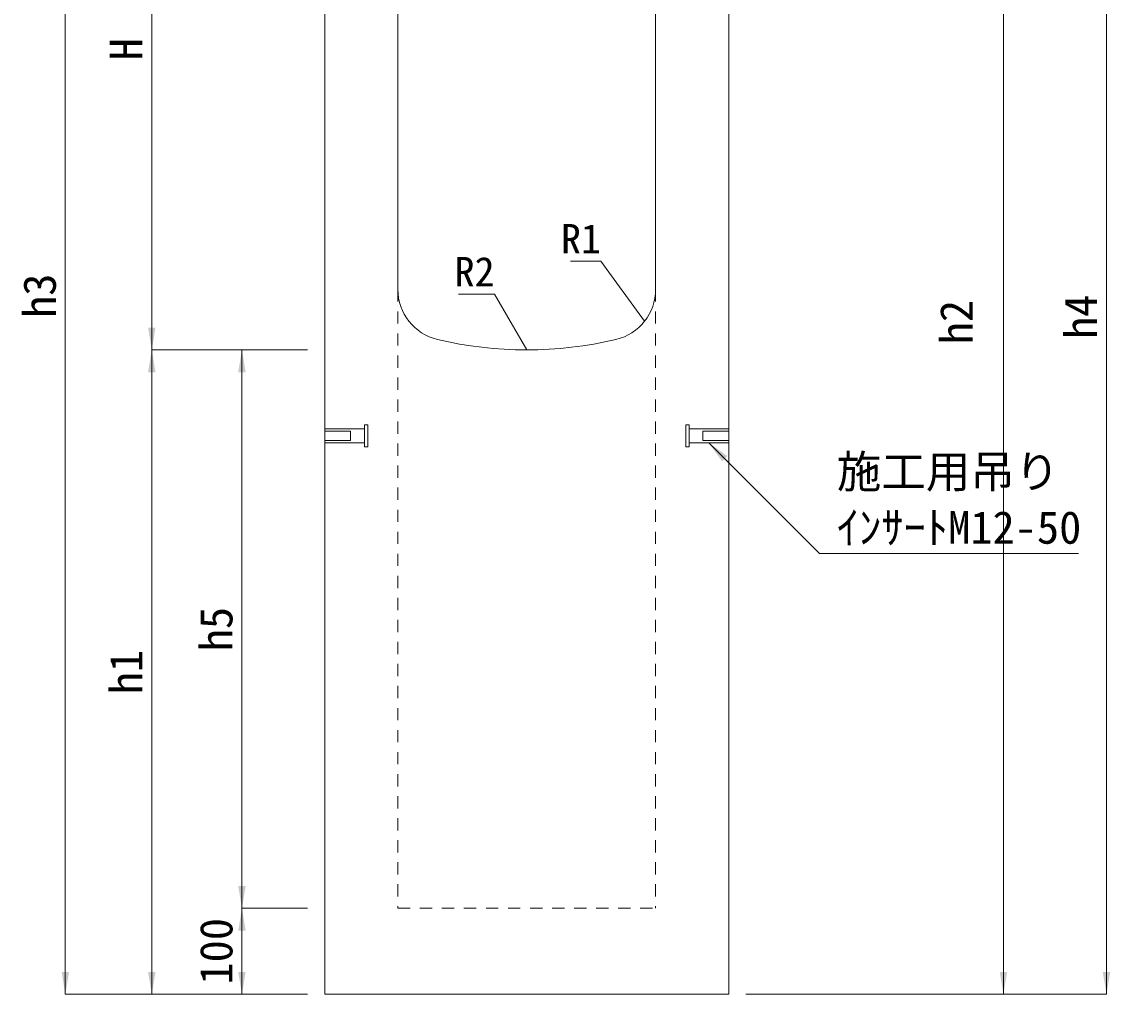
# Model space of a CAD drawing. Units: millimetres at full size; details may follow other scales. Extents: x 5964 to 125098, y -10801 to 28073.
# Drawn here: x 96412 to 97678, y 688 to 1820 of the extents above; entities that cross this region are included whole.
import ezdxf
from ezdxf.enums import TextEntityAlignment as Align

# ---------------------------------------------------------------- set-up
doc = ezdxf.new("R2010")
doc.units = ezdxf.units.MM
doc.header["$LTSCALE"] = 19
doc.linetypes.add('DASHED', pattern=[7.5, 6, -1.5])
doc.linetypes.add('USER1', pattern=[1.35, 0.75, -0.6])
for name, color, linetype, lineweight in [('0_2', 7, 'Continuous', 20), ('インサート', 3, 'USER1', 9), ('寸法線', 7, 'Continuous', 9), ('引出線', 4, 'Continuous', 13), ('本体', 2, 'Continuous', 9)]:
    doc.layers.add(name, color=color, linetype=linetype, lineweight=lineweight)
doc.styles.add('ＭＳ ゴシック', font='')
doc.styles.get('ＭＳ ゴシック').set_extended_font_data('MS Gothic')

# ---------------------------------------------------------------- blocks, each defined once
blk = doc.blocks.new('filled_arrow')
at = {"color": 0, "linetype": 'Continuous', "lineweight": -2}
blk.add_solid([(7.5, 1.25), (0, 0), (7.5, -1.25)], dxfattribs=at)

msp = doc.modelspace()

# ---------------------------------------------------------------- linework, layer by layer
at = {"layer": '0_2'}
msp.add_line((96784.47, 688.21), (97214.47, 688.21), dxfattribs=at)
at = {"layer": 'インサート', "linetype": 'DASHED'}
for p, q in [((96764.47, 1329.96), (96764.47, 1346.46)), ((96764.47, 1346.46), (96810.47, 1346.46)), ((96764.47, 1343.46), (96794.47, 1343.46)), ((96794.47, 1332.96), (96794.47, 1343.46)), ((96810.47, 1350.96), (96814.47, 1350.96)), ((96810.47, 1325.46), (96810.47, 1350.96)), ((96814.47, 1325.46), (96814.47, 1350.96)), ((97188.47, 1350.96), (97184.47, 1350.96)), ((97184.47, 1325.46), (97184.47, 1350.96)), ((97188.47, 1325.46), (97188.47, 1350.96)), ((97234.47, 1346.46), (97188.47, 1346.46)), ((97204.47, 1332.96), (97204.47, 1343.46)), ((97234.47, 1343.46), (97204.47, 1343.46)), ((97234.47, 1329.96), (97234.47, 1346.46)), ((96764.47, 1332.96), (96794.47, 1332.96)), ((97234.47, 1332.96), (97204.47, 1332.96)), ((96764.47, 1329.96), (96810.47, 1329.96)), ((96810.47, 1325.46), (96814.47, 1325.46)), ((97188.47, 1325.46), (97184.47, 1325.46)), ((97234.47, 1329.96), (97188.47, 1329.96))]:
    msp.add_line(p, q, dxfattribs=at)
at = {"layer": '寸法線'}
for p, q in [((96462.5, 688.21), (96462.5, 2314.28)), ((97674.16, 2265.19), (97674.16, 688.21)), ((96563.14, 2138.21), (96563.14, 1438.21)), ((97554.21, 2138.21), (97554.21, 688.21)), ((96744.47, 1438.21), (96563.14, 1438.21)), ((96563.14, 1438.21), (96563.14, 688.21)), ((96744.47, 1438.21), (96563.14, 1438.21)), ((96668.01, 788.21), (96668.01, 1438.21)), ((96744.47, 1438.21), (96668.01, 1438.21)), ((96744.47, 788.21), (96668.01, 788.21)), ((96668.01, 688.21), (96668.01, 788.21)), ((96744.47, 788.21), (96668.01, 788.21)), ((96744.47, 688.21), (96462.5, 688.21)), ((96744.47, 688.21), (96563.14, 688.21)), ((96744.47, 688.21), (96668.01, 688.21)), ((97254.47, 688.21), (97674.16, 688.21)), ((97324.29, 688.21), (97554.21, 688.21))]:
    msp.add_line(p, q, dxfattribs=at)
msp.add_lwpolyline([(97211.47, 1329.96), (97340.32, 1201.11), (97641.53, 1201.11)], dxfattribs=at)
at = {"layer": '引出線'}
for points in [[(97136.54, 1471.53), (97085.83, 1541.52), (97050.38, 1541.52)], [(96999.47, 1438.21), (96962.02, 1503.22), (96919.99, 1503.22)]]:
    msp.add_lwpolyline(points, dxfattribs=at)
at = {"layer": '本体', "lineweight": 20}
for p, q in [((96764.47, 2138.21), (96764.47, 688.21)), ((96849.47, 1508.74), (96849.47, 2138.21)), ((97149.47, 1508.74), (97149.47, 2138.21)), ((97234.47, 688.21), (97234.47, 2138.21)), ((96764.47, 688.21), (97234.47, 688.21))]:
    msp.add_line(p, q, dxfattribs=at)
at = {"layer": '本体', "linetype": 'USER1'}
for p, q in [((96849.47, 1508.74), (96849.47, 788.21)), ((97149.47, 1508.74), (97149.47, 788.21)), ((96849.47, 788.21), (97149.47, 788.21))]:
    msp.add_line(p, q, dxfattribs=at)
at = {"layer": '本体', "lineweight": 20}
for centre, radius, start, end in [((96909.47, 1508.74), 60, 180, 256.65785), ((97089.47, 1508.74), 60, 283.34237, 0), ((96999.47, 1888.21), 450, 256.65777, 283.34225)]:
    msp.add_arc(centre, radius, start, end, dxfattribs=at)

# ---------------------------------------------------------------- block references
at = {"layer": '寸法線', "xscale": 3.47, "yscale": 3.47}
for p, rotation in [((96563.14, 1438.21), 90), ((96563.14, 1438.21), 270), ((96668.01, 1438.21), 270), ((97211.47, 1329.96), 315), ((96668.01, 788.21), 90), ((96668.01, 788.21), 270), ((96462.5, 688.21), 90), ((96563.14, 688.21), 90), ((96668.01, 688.21), 90), ((97554.21, 688.21), 90), ((97674.16, 688.21), 90)]:
    msp.add_blockref('filled_arrow', p, dxfattribs=dict(at, rotation=rotation))
at = {"layer": '引出線', "xscale": 0.133, "yscale": 0.133}
for p, rotation in [((97136.54, 1471.53), 125.9), ((96999.47, 1438.21), 119.9)]:
    msp.add_blockref('filled_arrow', p, dxfattribs=dict(at, rotation=rotation))

# ---------------------------------------------------------------- texts
at = {"layer": '寸法線', "style": 'ＭＳ ゴシック'}
for s, p in [('H', (96533.14, 1788.21)), ('h3', (96432.5, 1501.25)), ('h4', (97644.16, 1476.7)), ('h2', (97499.4, 1470.53)), ('h5', (96638.01, 1113.21)), ('h1', (96533.14, 1063.21)), ('100', (96638.01, 738.21))]:
    msp.add_text(s, height=37.98, rotation=90, dxfattribs=at).set_placement(p, align=Align.MIDDLE_CENTER)
for s, p in [('施工用吊り', (97360.32, 1266.21)), ('ｲﾝｻｰﾄM12-50', (97360.32, 1201.21))]:
    msp.add_text(s, height=37.98, dxfattribs=at).set_placement(p, align=Align.BOTTOM_LEFT)
at = {"layer": '引出線', "style": 'ＭＳ ゴシック'}
for s, p in [('R1', (97085.83, 1584.72)), ('R2', (96962.02, 1546.42))]:
    msp.add_text(s, height=34.18, dxfattribs=at).set_placement(p, align=Align.TOP_RIGHT)

doc.saveas('drawing.dxf')
